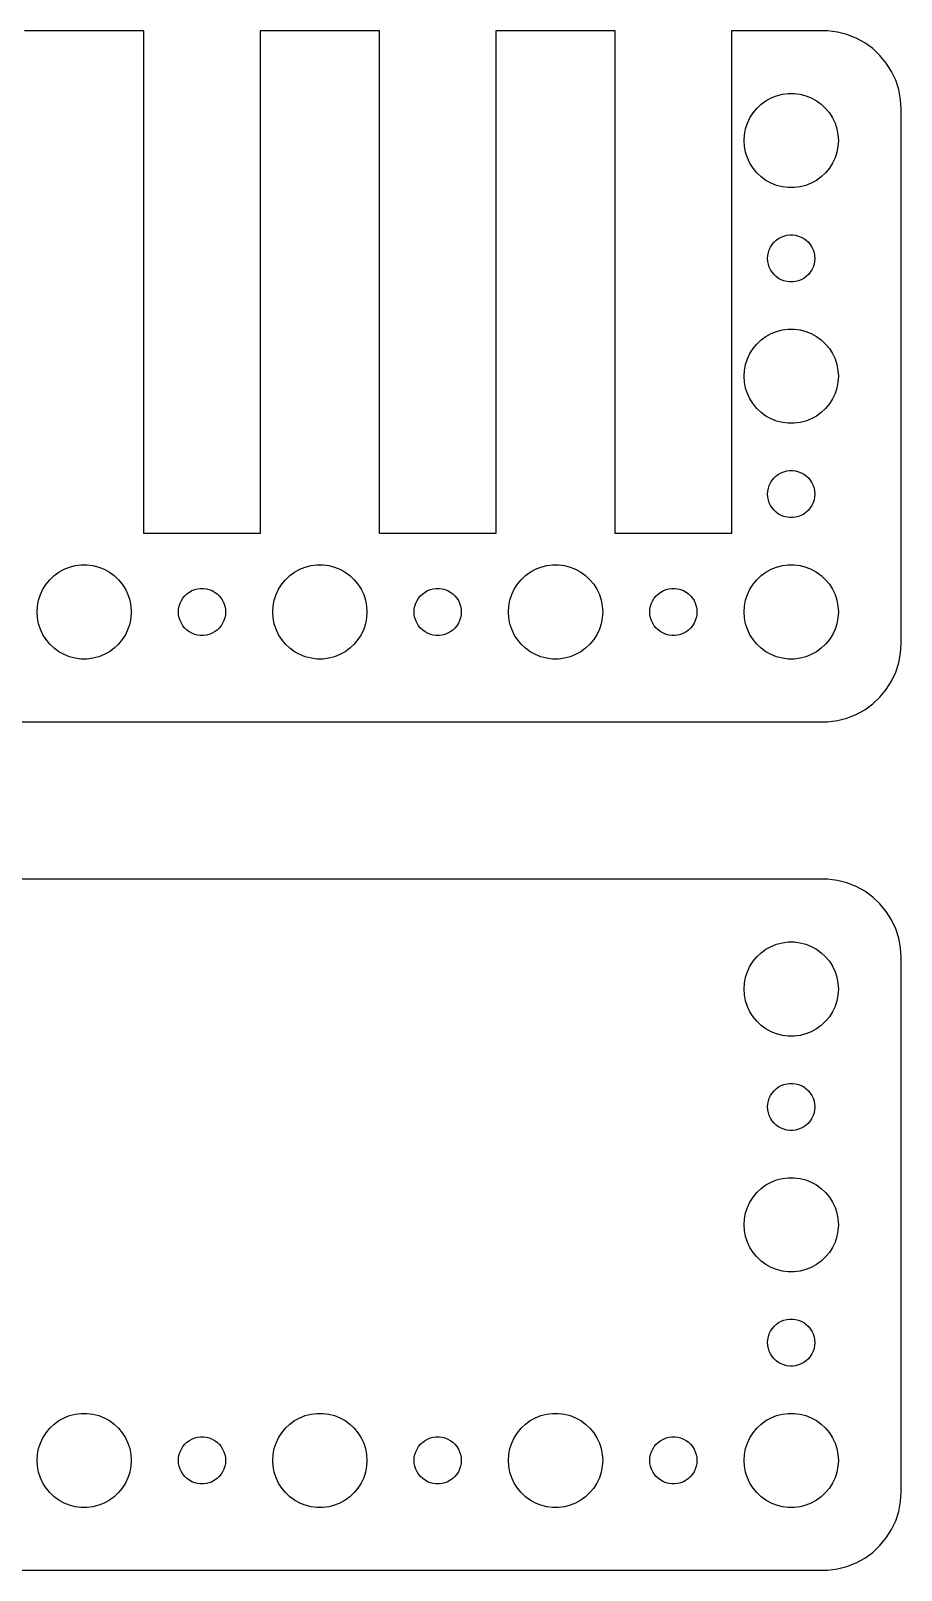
# Model space of a CAD drawing. Header units: metres. Extents: x -52 to 52, y 32 to 130.
# Drawn here: x -3.4 to 52, y 32 to 130 of the extents above; entities that cross this region are included whole.
import ezdxf

# ---------------------------------------------------------------- set-up
doc = ezdxf.new("R2010")
doc.units = ezdxf.units.M

msp = doc.modelspace()

# ---------------------------------------------------------------- linework, layer by layer
for p, q in [((3.79382, 129.99), (-3.79382, 129.99)), ((3.79382, 98), (3.79382, 129.99)), ((18.7938, 129.99), (11.2062, 129.99)), ((11.2062, 129.99), (11.2062, 98)), ((18.7938, 98), (18.7938, 129.99)), ((33.7938, 129.99), (26.2062, 129.99)), ((26.2062, 129.99), (26.2062, 98)), ((33.7938, 98), (33.7938, 129.99)), ((47.3139, 129.99), (41.2062, 129.99)), ((41.2062, 129.99), (41.2062, 98)), ((47.9369, 129.911), (47.3139, 129.99)), ((48.5451, 129.755), (47.9369, 129.911)), ((49.1289, 129.524), (48.5451, 129.755)), ((49.6791, 129.222), (49.1289, 129.524)), ((50.1871, 128.853), (49.6791, 129.222)), ((50.6448, 128.423), (50.1871, 128.853)), ((51.0451, 127.939), (50.6448, 128.423)), ((51.3815, 127.409), (51.0451, 127.939)), ((51.6489, 126.841), (51.3815, 127.409)), ((51.8429, 126.243), (51.6489, 126.841)), ((43.0877, 125.312), (43.3925, 125.533)), ((43.3925, 125.533), (43.7227, 125.714)), ((43.7227, 125.714), (44.0729, 125.853)), ((44.0729, 125.853), (44.4379, 125.947)), ((44.4379, 125.947), (44.8116, 125.994)), ((44.8116, 125.994), (45.1884, 125.994)), ((45.1884, 125.994), (45.5621, 125.947)), ((45.5621, 125.947), (45.927, 125.853)), ((45.927, 125.853), (46.2773, 125.714)), ((46.2773, 125.714), (46.6075, 125.533)), ((46.6075, 125.533), (46.9123, 125.312)), ((51.9606, 125.627), (51.8429, 126.243)), ((52, 125), (51.9606, 125.627)), ((42.2107, 124.104), (42.3711, 124.445)), ((42.3711, 124.445), (42.5729, 124.763)), ((42.5729, 124.763), (42.8131, 125.054)), ((42.8131, 125.054), (43.0877, 125.312)), ((46.9123, 125.312), (47.1869, 125.054)), ((47.1869, 125.054), (47.427, 124.763)), ((47.427, 124.763), (47.6289, 124.445)), ((47.6289, 124.445), (47.7893, 124.104)), ((52, 91), (52, 125)), ((42.0237, 123.376), (42.0942, 123.746)), ((42.0942, 123.746), (42.2107, 124.104)), ((47.7893, 124.104), (47.9057, 123.746)), ((47.9057, 123.746), (47.9763, 123.376)), ((42, 123), (42.0237, 123.376)), ((42.0237, 122.624), (42, 123)), ((42.0942, 122.254), (42.0237, 122.624)), ((47.9763, 122.624), (47.9057, 122.254)), ((47.9763, 123.376), (48, 123)), ((48, 123), (47.9763, 122.624)), ((42.2107, 121.896), (42.0942, 122.254)), ((42.3711, 121.555), (42.2107, 121.896)), ((42.5729, 121.237), (42.3711, 121.555)), ((47.6289, 121.555), (47.427, 121.237)), ((47.7893, 121.896), (47.6289, 121.555)), ((47.9057, 122.254), (47.7893, 121.896)), ((42.8131, 120.946), (42.5729, 121.237)), ((43.0877, 120.688), (42.8131, 120.946)), ((43.3925, 120.467), (43.0877, 120.688)), ((46.9123, 120.688), (46.6075, 120.467)), ((47.1869, 120.946), (46.9123, 120.688)), ((47.427, 121.237), (47.1869, 120.946)), ((43.7227, 120.286), (43.3925, 120.467)), ((44.0729, 120.147), (43.7227, 120.286)), ((44.4379, 120.053), (44.0729, 120.147)), ((44.8116, 120.006), (44.4379, 120.053)), ((45.1884, 120.006), (44.8116, 120.006)), ((45.5621, 120.053), (45.1884, 120.006)), ((45.927, 120.147), (45.5621, 120.053)), ((46.2773, 120.286), (45.927, 120.147)), ((46.6075, 120.467), (46.2773, 120.286)), ((43.9065, 116.527), (44.0439, 116.656)), ((44.0439, 116.656), (44.1963, 116.766)), ((44.1963, 116.766), (44.3613, 116.857)), ((44.3613, 116.857), (44.5365, 116.927)), ((44.5365, 116.927), (44.7189, 116.973)), ((44.7189, 116.973), (44.9058, 116.997)), ((44.9058, 116.997), (45.0942, 116.997)), ((45.0942, 116.997), (45.2811, 116.973)), ((45.2811, 116.973), (45.4635, 116.927)), ((45.4635, 116.927), (45.6387, 116.857)), ((45.6387, 116.857), (45.8037, 116.766)), ((45.8037, 116.766), (45.9561, 116.656)), ((45.9561, 116.656), (46.0934, 116.527)), ((43.5, 115.5), (43.5118, 115.688)), ((43.5118, 115.688), (43.5471, 115.873)), ((43.5471, 115.873), (43.6053, 116.052)), ((43.6053, 116.052), (43.6855, 116.223)), ((43.6855, 116.223), (43.7865, 116.382)), ((43.7865, 116.382), (43.9065, 116.527)), ((46.0934, 116.527), (46.2135, 116.382)), ((46.2135, 116.382), (46.3145, 116.223)), ((46.3145, 116.223), (46.3947, 116.052)), ((46.3947, 116.052), (46.4529, 115.873)), ((46.4529, 115.873), (46.4882, 115.688)), ((46.4882, 115.688), (46.5, 115.5)), ((43.5118, 115.312), (43.5, 115.5)), ((43.5471, 115.127), (43.5118, 115.312)), ((43.6053, 114.948), (43.5471, 115.127)), ((43.6855, 114.777), (43.6053, 114.948)), ((43.7865, 114.618), (43.6855, 114.777)), ((46.3145, 114.777), (46.2135, 114.618)), ((46.3947, 114.948), (46.3145, 114.777)), ((46.4529, 115.127), (46.3947, 114.948)), ((46.4882, 115.312), (46.4529, 115.127)), ((46.5, 115.5), (46.4882, 115.312)), ((43.9065, 114.473), (43.7865, 114.618)), ((44.0439, 114.344), (43.9065, 114.473)), ((44.1963, 114.234), (44.0439, 114.344)), ((44.3613, 114.143), (44.1963, 114.234)), ((44.5365, 114.073), (44.3613, 114.143)), ((44.7189, 114.027), (44.5365, 114.073)), ((44.9058, 114.003), (44.7189, 114.027)), ((45.0942, 114.003), (44.9058, 114.003)), ((45.2811, 114.027), (45.0942, 114.003)), ((45.4635, 114.073), (45.2811, 114.027)), ((45.6387, 114.143), (45.4635, 114.073)), ((45.8037, 114.234), (45.6387, 114.143)), ((45.9561, 114.344), (45.8037, 114.234)), ((46.0934, 114.473), (45.9561, 114.344)), ((46.2135, 114.618), (46.0934, 114.473)), ((43.7227, 110.714), (44.0729, 110.853)), ((44.0729, 110.853), (44.4379, 110.947)), ((44.4379, 110.947), (44.8116, 110.994)), ((44.8116, 110.994), (45.1884, 110.994)), ((45.1884, 110.994), (45.5621, 110.947)), ((45.5621, 110.947), (45.927, 110.853)), ((45.927, 110.853), (46.2773, 110.714)), ((42.3711, 109.445), (42.5729, 109.763)), ((42.5729, 109.763), (42.8131, 110.054)), ((42.8131, 110.054), (43.0877, 110.312)), ((43.0877, 110.312), (43.3925, 110.533)), ((43.3925, 110.533), (43.7227, 110.714)), ((46.2773, 110.714), (46.6075, 110.533)), ((46.6075, 110.533), (46.9123, 110.312)), ((46.9123, 110.312), (47.1869, 110.054)), ((47.1869, 110.054), (47.427, 109.763)), ((47.427, 109.763), (47.6289, 109.445)), ((42.0942, 108.746), (42.2107, 109.104)), ((42.2107, 109.104), (42.3711, 109.445)), ((47.6289, 109.445), (47.7893, 109.104)), ((47.7893, 109.104), (47.9057, 108.746)), ((42, 108), (42.0237, 108.376)), ((42.0237, 107.624), (42, 108)), ((42.0237, 108.376), (42.0942, 108.746)), ((47.9057, 108.746), (47.9763, 108.376)), ((47.9763, 108.376), (48, 108)), ((48, 108), (47.9763, 107.624)), ((42.0942, 107.254), (42.0237, 107.624)), ((42.2107, 106.896), (42.0942, 107.254)), ((42.3711, 106.555), (42.2107, 106.896)), ((47.7893, 106.896), (47.6289, 106.555)), ((47.9057, 107.254), (47.7893, 106.896)), ((47.9763, 107.624), (47.9057, 107.254)), ((42.5729, 106.237), (42.3711, 106.555)), ((42.8131, 105.946), (42.5729, 106.237)), ((43.0877, 105.688), (42.8131, 105.946)), ((47.1869, 105.946), (46.9123, 105.688)), ((47.427, 106.237), (47.1869, 105.946)), ((47.6289, 106.555), (47.427, 106.237)), ((43.3925, 105.467), (43.0877, 105.688)), ((43.7227, 105.286), (43.3925, 105.467)), ((44.0729, 105.147), (43.7227, 105.286)), ((44.4379, 105.053), (44.0729, 105.147)), ((44.8116, 105.006), (44.4379, 105.053)), ((45.1884, 105.006), (44.8116, 105.006)), ((45.5621, 105.053), (45.1884, 105.006)), ((45.927, 105.147), (45.5621, 105.053)), ((46.2773, 105.286), (45.927, 105.147)), ((46.6075, 105.467), (46.2773, 105.286)), ((46.9123, 105.688), (46.6075, 105.467)), ((44.3613, 101.857), (44.5365, 101.927)), ((44.5365, 101.927), (44.7189, 101.973)), ((44.7189, 101.973), (44.9058, 101.997)), ((44.9058, 101.997), (45.0942, 101.997)), ((45.0942, 101.997), (45.2811, 101.973)), ((45.2811, 101.973), (45.4635, 101.927)), ((45.4635, 101.927), (45.6387, 101.857)), ((43.5471, 100.873), (43.6053, 101.052)), ((43.6053, 101.052), (43.6855, 101.223)), ((43.6855, 101.223), (43.7865, 101.382)), ((43.7865, 101.382), (43.9065, 101.527)), ((43.9065, 101.527), (44.0439, 101.656)), ((44.0439, 101.656), (44.1963, 101.766)), ((44.1963, 101.766), (44.3613, 101.857)), ((45.6387, 101.857), (45.8037, 101.766)), ((45.8037, 101.766), (45.9561, 101.656)), ((45.9561, 101.656), (46.0934, 101.527)), ((46.0934, 101.527), (46.2135, 101.382)), ((46.2135, 101.382), (46.3145, 101.223)), ((46.3145, 101.223), (46.3947, 101.052)), ((46.3947, 101.052), (46.4529, 100.873)), ((43.5, 100.5), (43.5118, 100.688)), ((43.5118, 100.312), (43.5, 100.5)), ((43.5118, 100.688), (43.5471, 100.873)), ((43.5471, 100.127), (43.5118, 100.312)), ((43.6053, 99.9478), (43.5471, 100.127)), ((43.6855, 99.7774), (43.6053, 99.9478)), ((46.3947, 99.9478), (46.3145, 99.7774)), ((46.4529, 100.127), (46.3947, 99.9478)), ((46.4529, 100.873), (46.4882, 100.688)), ((46.4882, 100.312), (46.4529, 100.127)), ((46.4882, 100.688), (46.5, 100.5)), ((46.5, 100.5), (46.4882, 100.312)), ((43.7865, 99.6183), (43.6855, 99.7774)), ((43.9065, 99.4732), (43.7865, 99.6183)), ((44.0439, 99.3442), (43.9065, 99.4732)), ((44.1963, 99.2335), (44.0439, 99.3442)), ((44.3613, 99.1428), (44.1963, 99.2335)), ((44.5365, 99.0734), (44.3613, 99.1428)), ((44.7189, 99.0266), (44.5365, 99.0734)), ((44.9058, 99.003), (44.7189, 99.0266)), ((45.0942, 99.003), (44.9058, 99.003)), ((45.2811, 99.0266), (45.0942, 99.003)), ((45.4635, 99.0734), (45.2811, 99.0266)), ((45.6387, 99.1428), (45.4635, 99.0734)), ((45.8037, 99.2335), (45.6387, 99.1428)), ((45.9561, 99.3442), (45.8037, 99.2335)), ((46.0934, 99.4732), (45.9561, 99.3442)), ((46.2135, 99.6183), (46.0934, 99.4732)), ((46.3145, 99.7774), (46.2135, 99.6183)), ((11.2062, 98), (3.79382, 98)), ((26.2062, 98), (18.7938, 98)), ((41.2062, 98), (33.7938, 98)), ((-2.42705, 94.7634), (-2.1869, 95.0536)), ((-2.1869, 95.0536), (-1.91226, 95.3116)), ((-1.91226, 95.3116), (-1.60747, 95.533)), ((-1.60747, 95.533), (-1.27733, 95.7145)), ((-1.27733, 95.7145), (-0.92705, 95.8532)), ((-0.92705, 95.8532), (-0.56213, 95.9469)), ((-0.56213, 95.9469), (-0.18837, 95.9941)), ((-0.18837, 95.9941), (0.18837, 95.9941)), ((0.18837, 95.9941), (0.56213, 95.9469)), ((0.56213, 95.9469), (0.92705, 95.8532)), ((0.92705, 95.8532), (1.27733, 95.7145)), ((1.27733, 95.7145), (1.60747, 95.533)), ((1.60747, 95.533), (1.91226, 95.3116)), ((1.91226, 95.3116), (2.1869, 95.0536)), ((2.1869, 95.0536), (2.42705, 94.7634)), ((12.5729, 94.7634), (12.8131, 95.0536)), ((12.8131, 95.0536), (13.0877, 95.3116)), ((13.0877, 95.3116), (13.3925, 95.533)), ((13.3925, 95.533), (13.7227, 95.7145)), ((13.7227, 95.7145), (14.0729, 95.8532)), ((14.0729, 95.8532), (14.4379, 95.9469)), ((14.4379, 95.9469), (14.8116, 95.9941)), ((14.8116, 95.9941), (15.1884, 95.9941)), ((15.1884, 95.9941), (15.5621, 95.9469)), ((15.5621, 95.9469), (15.927, 95.8532)), ((15.927, 95.8532), (16.2773, 95.7145)), ((16.2773, 95.7145), (16.6075, 95.533)), ((16.6075, 95.533), (16.9123, 95.3116)), ((16.9123, 95.3116), (17.1869, 95.0536)), ((17.1869, 95.0536), (17.427, 94.7634)), ((27.5729, 94.7634), (27.8131, 95.0536)), ((27.8131, 95.0536), (28.0877, 95.3116)), ((28.0877, 95.3116), (28.3925, 95.533)), ((28.3925, 95.533), (28.7227, 95.7145)), ((28.7227, 95.7145), (29.0729, 95.8532)), ((29.0729, 95.8532), (29.4379, 95.9469)), ((29.4379, 95.9469), (29.8116, 95.9941)), ((29.8116, 95.9941), (30.1884, 95.9941)), ((30.1884, 95.9941), (30.5621, 95.9469)), ((30.5621, 95.9469), (30.927, 95.8532)), ((30.927, 95.8532), (31.2773, 95.7145)), ((31.2773, 95.7145), (31.6075, 95.533)), ((31.6075, 95.533), (31.9123, 95.3116)), ((31.9123, 95.3116), (32.1869, 95.0536)), ((32.1869, 95.0536), (32.427, 94.7634)), ((42.5729, 94.7634), (42.8131, 95.0536)), ((42.8131, 95.0536), (43.0877, 95.3116)), ((43.0877, 95.3116), (43.3925, 95.533)), ((43.3925, 95.533), (43.7227, 95.7145)), ((43.7227, 95.7145), (44.0729, 95.8532)), ((44.0729, 95.8532), (44.4379, 95.9469)), ((44.4379, 95.9469), (44.8116, 95.9941)), ((44.8116, 95.9941), (45.1884, 95.9941)), ((45.1884, 95.9941), (45.5621, 95.9469)), ((45.5621, 95.9469), (45.927, 95.8532)), ((45.927, 95.8532), (46.2773, 95.7145)), ((46.2773, 95.7145), (46.6075, 95.533)), ((46.6075, 95.533), (46.9123, 95.3116)), ((46.9123, 95.3116), (47.1869, 95.0536)), ((47.1869, 95.0536), (47.427, 94.7634)), ((-2.90575, 93.7461), (-2.78932, 94.1044)), ((-2.78932, 94.1044), (-2.62891, 94.4453)), ((-2.62891, 94.4453), (-2.42705, 94.7634)), ((2.42705, 94.7634), (2.62891, 94.4453)), ((2.62891, 94.4453), (2.78932, 94.1044)), ((2.78932, 94.1044), (2.90575, 93.7461)), ((6.40654, 94.0268), (6.54385, 94.1558)), ((6.54385, 94.1558), (6.69626, 94.2665)), ((6.69626, 94.2665), (6.86133, 94.3573)), ((6.86133, 94.3573), (7.03647, 94.4266)), ((7.03647, 94.4266), (7.21892, 94.4734)), ((7.21892, 94.4734), (7.40581, 94.4971)), ((7.40581, 94.4971), (7.59418, 94.4971)), ((7.59418, 94.4971), (7.78107, 94.4734)), ((7.78107, 94.4734), (7.96352, 94.4266)), ((7.96352, 94.4266), (8.13866, 94.3573)), ((8.13866, 94.3573), (8.30373, 94.2665)), ((8.30373, 94.2665), (8.45613, 94.1558)), ((8.45613, 94.1558), (8.59344, 94.0268)), ((12.0942, 93.7461), (12.2107, 94.1044)), ((12.2107, 94.1044), (12.3711, 94.4453)), ((12.3711, 94.4453), (12.5729, 94.7634)), ((17.427, 94.7634), (17.6289, 94.4453)), ((17.6289, 94.4453), (17.7893, 94.1044)), ((17.7893, 94.1044), (17.9057, 93.7461)), ((21.4065, 94.0268), (21.5439, 94.1558)), ((21.5439, 94.1558), (21.6963, 94.2665)), ((21.6963, 94.2665), (21.8613, 94.3573)), ((21.8613, 94.3573), (22.0365, 94.4266)), ((22.0365, 94.4266), (22.2189, 94.4734)), ((22.2189, 94.4734), (22.4058, 94.4971)), ((22.4058, 94.4971), (22.5942, 94.4971)), ((22.5942, 94.4971), (22.7811, 94.4734)), ((22.7811, 94.4734), (22.9635, 94.4266)), ((22.9635, 94.4266), (23.1387, 94.3573)), ((23.1387, 94.3573), (23.3037, 94.2665)), ((23.3037, 94.2665), (23.4561, 94.1558)), ((23.4561, 94.1558), (23.5934, 94.0268)), ((27.0942, 93.7461), (27.2107, 94.1044)), ((27.2107, 94.1044), (27.3711, 94.4453)), ((27.3711, 94.4453), (27.5729, 94.7634)), ((32.427, 94.7634), (32.6289, 94.4453)), ((32.6289, 94.4453), (32.7893, 94.1044)), ((32.7893, 94.1044), (32.9057, 93.7461)), ((36.4065, 94.0268), (36.5439, 94.1558)), ((36.5439, 94.1558), (36.6963, 94.2665)), ((36.6963, 94.2665), (36.8613, 94.3573)), ((36.8613, 94.3573), (37.0365, 94.4266)), ((37.0365, 94.4266), (37.2189, 94.4734)), ((37.2189, 94.4734), (37.4058, 94.4971)), ((37.4058, 94.4971), (37.5942, 94.4971)), ((37.5942, 94.4971), (37.7811, 94.4734)), ((37.7811, 94.4734), (37.9635, 94.4266)), ((37.9635, 94.4266), (38.1387, 94.3573)), ((38.1387, 94.3573), (38.3037, 94.2665)), ((38.3037, 94.2665), (38.4561, 94.1558)), ((38.4561, 94.1558), (38.5934, 94.0268)), ((42.0942, 93.7461), (42.2107, 94.1044)), ((42.2107, 94.1044), (42.3711, 94.4453)), ((42.3711, 94.4453), (42.5729, 94.7634)), ((47.427, 94.7634), (47.6289, 94.4453)), ((47.6289, 94.4453), (47.7893, 94.1044)), ((47.7893, 94.1044), (47.9057, 93.7461)), ((-3, 93), (-2.97633, 93.376)), ((-2.97633, 93.376), (-2.90575, 93.7461)), ((2.90575, 93.7461), (2.97633, 93.376)), ((2.97633, 93.376), (3, 93)), ((6, 93), (6.01183, 93.188)), ((6.01183, 93.188), (6.04712, 93.373)), ((6.04712, 93.373), (6.10533, 93.5522)), ((6.10533, 93.5522), (6.18553, 93.7226)), ((6.18553, 93.7226), (6.28647, 93.8817)), ((6.28647, 93.8817), (6.40654, 94.0268)), ((8.59344, 94.0268), (8.71352, 93.8817)), ((8.71352, 93.8817), (8.81445, 93.7226)), ((8.81445, 93.7226), (8.89465, 93.5522)), ((8.89465, 93.5522), (8.95287, 93.373)), ((8.95287, 93.373), (8.98816, 93.188)), ((8.98816, 93.188), (9, 93)), ((12, 93), (12.0237, 93.376)), ((12.0237, 93.376), (12.0942, 93.7461)), ((17.9057, 93.7461), (17.9763, 93.376)), ((17.9763, 93.376), (18, 93)), ((21, 93), (21.0118, 93.188)), ((21.0118, 93.188), (21.0471, 93.373)), ((21.0471, 93.373), (21.1053, 93.5522)), ((21.1053, 93.5522), (21.1855, 93.7226)), ((21.1855, 93.7226), (21.2865, 93.8817)), ((21.2865, 93.8817), (21.4065, 94.0268)), ((23.5934, 94.0268), (23.7135, 93.8817)), ((23.7135, 93.8817), (23.8145, 93.7226)), ((23.8145, 93.7226), (23.8947, 93.5522)), ((23.8947, 93.5522), (23.9529, 93.373)), ((23.9529, 93.373), (23.9882, 93.188)), ((23.9882, 93.188), (24, 93)), ((27, 93), (27.0237, 93.376)), ((27.0237, 93.376), (27.0942, 93.7461)), ((32.9057, 93.7461), (32.9763, 93.376)), ((32.9763, 93.376), (33, 93)), ((36, 93), (36.0118, 93.188)), ((36.0118, 93.188), (36.0471, 93.373)), ((36.0471, 93.373), (36.1053, 93.5522)), ((36.1053, 93.5522), (36.1855, 93.7226)), ((36.1855, 93.7226), (36.2865, 93.8817)), ((36.2865, 93.8817), (36.4065, 94.0268)), ((38.5934, 94.0268), (38.7135, 93.8817)), ((38.7135, 93.8817), (38.8145, 93.7226)), ((38.8145, 93.7226), (38.8947, 93.5522)), ((38.8947, 93.5522), (38.9529, 93.373)), ((38.9529, 93.373), (38.9882, 93.188)), ((38.9882, 93.188), (39, 93)), ((42, 93), (42.0237, 93.376)), ((42.0237, 93.376), (42.0942, 93.7461)), ((47.9057, 93.7461), (47.9763, 93.376)), ((47.9763, 93.376), (48, 93)), ((-2.97633, 92.624), (-3, 93)), ((-2.90575, 92.2539), (-2.97633, 92.624)), ((-2.78932, 91.8956), (-2.90575, 92.2539)), ((2.90575, 92.2539), (2.78932, 91.8956)), ((2.97633, 92.624), (2.90575, 92.2539)), ((3, 93), (2.97633, 92.624)), ((6.01183, 92.812), (6, 93)), ((6.04712, 92.627), (6.01183, 92.812)), ((6.10533, 92.4478), (6.04712, 92.627)), ((6.18553, 92.2774), (6.10533, 92.4478)), ((6.28647, 92.1183), (6.18553, 92.2774)), ((6.40654, 91.9732), (6.28647, 92.1183)), ((8.71352, 92.1183), (8.59344, 91.9732)), ((8.81445, 92.2774), (8.71352, 92.1183)), ((8.89465, 92.4478), (8.81445, 92.2774)), ((8.95287, 92.627), (8.89465, 92.4478)), ((8.98816, 92.812), (8.95287, 92.627)), ((9, 93), (8.98816, 92.812)), ((12.0237, 92.624), (12, 93)), ((12.0942, 92.2539), (12.0237, 92.624)), ((12.2107, 91.8956), (12.0942, 92.2539)), ((17.9057, 92.2539), (17.7893, 91.8956)), ((17.9763, 92.624), (17.9057, 92.2539)), ((18, 93), (17.9763, 92.624)), ((21.0118, 92.812), (21, 93)), ((21.0471, 92.627), (21.0118, 92.812)), ((21.1053, 92.4478), (21.0471, 92.627)), ((21.1855, 92.2774), (21.1053, 92.4478)), ((21.2865, 92.1183), (21.1855, 92.2774)), ((21.4065, 91.9732), (21.2865, 92.1183)), ((23.7135, 92.1183), (23.5934, 91.9732)), ((23.8145, 92.2774), (23.7135, 92.1183)), ((23.8947, 92.4478), (23.8145, 92.2774)), ((23.9529, 92.627), (23.8947, 92.4478)), ((23.9882, 92.812), (23.9529, 92.627)), ((24, 93), (23.9882, 92.812)), ((27.0237, 92.624), (27, 93)), ((27.0942, 92.2539), (27.0237, 92.624)), ((27.2107, 91.8956), (27.0942, 92.2539)), ((32.9057, 92.2539), (32.7893, 91.8956)), ((32.9763, 92.624), (32.9057, 92.2539)), ((33, 93), (32.9763, 92.624)), ((36.0118, 92.812), (36, 93)), ((36.0471, 92.627), (36.0118, 92.812)), ((36.1053, 92.4478), (36.0471, 92.627)), ((36.1855, 92.2774), (36.1053, 92.4478)), ((36.2865, 92.1183), (36.1855, 92.2774)), ((36.4065, 91.9732), (36.2865, 92.1183)), ((38.7135, 92.1183), (38.5934, 91.9732)), ((38.8145, 92.2774), (38.7135, 92.1183)), ((38.8947, 92.4478), (38.8145, 92.2774)), ((38.9529, 92.627), (38.8947, 92.4478)), ((38.9882, 92.812), (38.9529, 92.627)), ((39, 93), (38.9882, 92.812)), ((42.0237, 92.624), (42, 93)), ((42.0942, 92.2539), (42.0237, 92.624)), ((42.2107, 91.8956), (42.0942, 92.2539)), ((47.9057, 92.2539), (47.7893, 91.8956)), ((47.9763, 92.624), (47.9057, 92.2539)), ((48, 93), (47.9763, 92.624)), ((-2.62891, 91.5547), (-2.78932, 91.8956)), ((-2.42705, 91.2366), (-2.62891, 91.5547)), ((-2.1869, 90.9464), (-2.42705, 91.2366)), ((2.42705, 91.2366), (2.1869, 90.9464)), ((2.62891, 91.5547), (2.42705, 91.2366)), ((2.78932, 91.8956), (2.62891, 91.5547)), ((6.54385, 91.8442), (6.40654, 91.9732)), ((6.69626, 91.7335), (6.54385, 91.8442)), ((6.86133, 91.6428), (6.69626, 91.7335)), ((7.03647, 91.5734), (6.86133, 91.6428)), ((7.21892, 91.5266), (7.03647, 91.5734)), ((7.40581, 91.503), (7.21892, 91.5266)), ((7.59418, 91.503), (7.40581, 91.503)), ((7.78107, 91.5266), (7.59418, 91.503)), ((7.96352, 91.5734), (7.78107, 91.5266)), ((8.13866, 91.6428), (7.96352, 91.5734)), ((8.30373, 91.7335), (8.13866, 91.6428)), ((8.45613, 91.8442), (8.30373, 91.7335)), ((8.59344, 91.9732), (8.45613, 91.8442)), ((12.3711, 91.5547), (12.2107, 91.8956)), ((12.5729, 91.2366), (12.3711, 91.5547)), ((12.8131, 90.9464), (12.5729, 91.2366)), ((17.427, 91.2366), (17.1869, 90.9464)), ((17.6289, 91.5547), (17.427, 91.2366)), ((17.7893, 91.8956), (17.6289, 91.5547)), ((21.5439, 91.8442), (21.4065, 91.9732)), ((21.6963, 91.7335), (21.5439, 91.8442)), ((21.8613, 91.6428), (21.6963, 91.7335)), ((22.0365, 91.5734), (21.8613, 91.6428)), ((22.2189, 91.5266), (22.0365, 91.5734)), ((22.4058, 91.503), (22.2189, 91.5266)), ((22.5942, 91.503), (22.4058, 91.503)), ((22.7811, 91.5266), (22.5942, 91.503)), ((22.9635, 91.5734), (22.7811, 91.5266)), ((23.1387, 91.6428), (22.9635, 91.5734)), ((23.3037, 91.7335), (23.1387, 91.6428)), ((23.4561, 91.8442), (23.3037, 91.7335)), ((23.5934, 91.9732), (23.4561, 91.8442)), ((27.3711, 91.5547), (27.2107, 91.8956)), ((27.5729, 91.2366), (27.3711, 91.5547)), ((27.8131, 90.9464), (27.5729, 91.2366)), ((32.427, 91.2366), (32.1869, 90.9464)), ((32.6289, 91.5547), (32.427, 91.2366)), ((32.7893, 91.8956), (32.6289, 91.5547)), ((36.5439, 91.8442), (36.4065, 91.9732)), ((36.6963, 91.7335), (36.5439, 91.8442)), ((36.8613, 91.6428), (36.6963, 91.7335)), ((37.0365, 91.5734), (36.8613, 91.6428)), ((37.2189, 91.5266), (37.0365, 91.5734)), ((37.4058, 91.503), (37.2189, 91.5266)), ((37.5942, 91.503), (37.4058, 91.503)), ((37.7811, 91.5266), (37.5942, 91.503)), ((37.9635, 91.5734), (37.7811, 91.5266)), ((38.1387, 91.6428), (37.9635, 91.5734)), ((38.3037, 91.7335), (38.1387, 91.6428)), ((38.4561, 91.8442), (38.3037, 91.7335)), ((38.5934, 91.9732), (38.4561, 91.8442)), ((42.3711, 91.5547), (42.2107, 91.8956)), ((42.5729, 91.2366), (42.3711, 91.5547)), ((42.8131, 90.9464), (42.5729, 91.2366)), ((47.427, 91.2366), (47.1869, 90.9464)), ((47.6289, 91.5547), (47.427, 91.2366)), ((47.7893, 91.8956), (47.6289, 91.5547)), ((-1.91226, 90.6885), (-2.1869, 90.9464)), ((-1.60747, 90.467), (-1.91226, 90.6885)), ((-1.27733, 90.2855), (-1.60747, 90.467)), ((-0.92705, 90.1468), (-1.27733, 90.2855)), ((-0.56213, 90.0531), (-0.92705, 90.1468)), ((0.92705, 90.1468), (0.56213, 90.0531)), ((1.27733, 90.2855), (0.92705, 90.1468)), ((1.60747, 90.467), (1.27733, 90.2855)), ((1.91226, 90.6885), (1.60747, 90.467)), ((2.1869, 90.9464), (1.91226, 90.6885)), ((13.0877, 90.6885), (12.8131, 90.9464)), ((13.3925, 90.467), (13.0877, 90.6885)), ((13.7227, 90.2855), (13.3925, 90.467)), ((14.0729, 90.1468), (13.7227, 90.2855)), ((14.4379, 90.0531), (14.0729, 90.1468)), ((15.927, 90.1468), (15.5621, 90.0531)), ((16.2773, 90.2855), (15.927, 90.1468)), ((16.6075, 90.467), (16.2773, 90.2855)), ((16.9123, 90.6885), (16.6075, 90.467)), ((17.1869, 90.9464), (16.9123, 90.6885)), ((28.0877, 90.6885), (27.8131, 90.9464)), ((28.3925, 90.467), (28.0877, 90.6885)), ((28.7227, 90.2855), (28.3925, 90.467)), ((29.0729, 90.1468), (28.7227, 90.2855)), ((29.4379, 90.0531), (29.0729, 90.1468)), ((30.927, 90.1468), (30.5621, 90.0531)), ((31.2773, 90.2855), (30.927, 90.1468)), ((31.6075, 90.467), (31.2773, 90.2855)), ((31.9123, 90.6885), (31.6075, 90.467)), ((32.1869, 90.9464), (31.9123, 90.6885)), ((43.0877, 90.6885), (42.8131, 90.9464)), ((43.3925, 90.467), (43.0877, 90.6885)), ((43.7227, 90.2855), (43.3925, 90.467)), ((44.0729, 90.1468), (43.7227, 90.2855)), ((44.4379, 90.0531), (44.0729, 90.1468)), ((45.927, 90.1468), (45.5621, 90.0531)), ((46.2773, 90.2855), (45.927, 90.1468)), ((46.6075, 90.467), (46.2773, 90.2855)), ((46.9123, 90.6885), (46.6075, 90.467)), ((47.1869, 90.9464), (46.9123, 90.6885)), ((51.8429, 89.7566), (51.9606, 90.3733)), ((51.9606, 90.3733), (52, 91)), ((-0.18837, 90.0059), (-0.56213, 90.0531)), ((0.18837, 90.0059), (-0.18837, 90.0059)), ((0.56213, 90.0531), (0.18837, 90.0059)), ((14.8116, 90.0059), (14.4379, 90.0531)), ((15.1884, 90.0059), (14.8116, 90.0059)), ((15.5621, 90.0531), (15.1884, 90.0059)), ((29.8116, 90.0059), (29.4379, 90.0531)), ((30.1884, 90.0059), (29.8116, 90.0059)), ((30.5621, 90.0531), (30.1884, 90.0059)), ((44.8116, 90.0059), (44.4379, 90.0531)), ((45.1884, 90.0059), (44.8116, 90.0059)), ((45.5621, 90.0531), (45.1884, 90.0059)), ((51.6489, 89.1594), (51.8429, 89.7566)), ((51.0451, 88.0611), (51.3815, 88.5912)), ((51.3815, 88.5912), (51.6489, 89.1594)), ((50.1871, 87.1474), (50.6448, 87.5773)), ((50.6448, 87.5773), (51.0451, 88.0611)), ((47.9369, 86.0886), (48.5451, 86.2447)), ((48.5451, 86.2447), (49.1289, 86.4759)), ((49.1289, 86.4759), (49.6791, 86.7784)), ((49.6791, 86.7784), (50.1871, 87.1474)), ((-47.3139, 86.0099), (47.3139, 86.0099)), ((47.3139, 86.0099), (47.9369, 86.0886)), ((47.3139, 75.9901), (-47.3139, 75.9901)), ((47.9369, 75.9114), (47.3139, 75.9901)), ((48.5451, 75.7553), (47.9369, 75.9114)), ((49.1289, 75.5241), (48.5451, 75.7553)), ((49.6791, 75.2216), (49.1289, 75.5241)), ((50.1871, 74.8526), (49.6791, 75.2216)), ((50.6448, 74.4227), (50.1871, 74.8526)), ((51.0451, 73.9389), (50.6448, 74.4227)), ((51.3815, 73.4088), (51.0451, 73.9389)), ((51.6489, 72.8406), (51.3815, 73.4088)), ((51.8429, 72.2434), (51.6489, 72.8406)), ((43.0877, 71.3115), (43.3925, 71.533)), ((43.3925, 71.533), (43.7227, 71.7145)), ((43.7227, 71.7145), (44.0729, 71.8532)), ((44.0729, 71.8532), (44.4379, 71.9469)), ((44.4379, 71.9469), (44.8116, 71.9941)), ((44.8116, 71.9941), (45.1884, 71.9941)), ((45.1884, 71.9941), (45.5621, 71.9469)), ((45.5621, 71.9469), (45.927, 71.8532)), ((45.927, 71.8532), (46.2773, 71.7145)), ((46.2773, 71.7145), (46.6075, 71.533)), ((46.6075, 71.533), (46.9123, 71.3115)), ((51.9606, 71.6267), (51.8429, 72.2434)), ((52, 71), (51.9606, 71.6267)), ((42.3711, 70.4453), (42.5729, 70.7634)), ((42.5729, 70.7634), (42.8131, 71.0536)), ((42.8131, 71.0536), (43.0877, 71.3115)), ((46.9123, 71.3115), (47.1869, 71.0536)), ((47.1869, 71.0536), (47.427, 70.7634)), ((47.427, 70.7634), (47.6289, 70.4453)), ((52, 37), (52, 71)), ((42.0237, 69.376), (42.0942, 69.7461)), ((42.0942, 69.7461), (42.2107, 70.1044)), ((42.2107, 70.1044), (42.3711, 70.4453)), ((47.6289, 70.4453), (47.7893, 70.1044)), ((47.7893, 70.1044), (47.9057, 69.7461)), ((47.9057, 69.7461), (47.9763, 69.376)), ((42, 69), (42.0237, 69.376)), ((42.0237, 68.624), (42, 69)), ((42.0942, 68.2539), (42.0237, 68.624)), ((47.9763, 68.624), (47.9057, 68.2539)), ((47.9763, 69.376), (48, 69)), ((48, 69), (47.9763, 68.624)), ((42.2107, 67.8956), (42.0942, 68.2539)), ((42.3711, 67.5547), (42.2107, 67.8956)), ((47.7893, 67.8956), (47.6289, 67.5547)), ((47.9057, 68.2539), (47.7893, 67.8956)), ((42.5729, 67.2366), (42.3711, 67.5547)), ((42.8131, 66.9464), (42.5729, 67.2366)), ((43.0877, 66.6884), (42.8131, 66.9464)), ((43.3925, 66.467), (43.0877, 66.6884)), ((46.9123, 66.6884), (46.6075, 66.467)), ((47.1869, 66.9464), (46.9123, 66.6884)), ((47.427, 67.2366), (47.1869, 66.9464)), ((47.6289, 67.5547), (47.427, 67.2366)), ((43.7227, 66.2855), (43.3925, 66.467)), ((44.0729, 66.1468), (43.7227, 66.2855)), ((44.4379, 66.0531), (44.0729, 66.1468)), ((44.8116, 66.0059), (44.4379, 66.0531)), ((45.1884, 66.0059), (44.8116, 66.0059)), ((45.5621, 66.0531), (45.1884, 66.0059)), ((45.927, 66.1468), (45.5621, 66.0531)), ((46.2773, 66.2855), (45.927, 66.1468)), ((46.6075, 66.467), (46.2773, 66.2855)), ((44.0439, 62.6558), (44.1963, 62.7665)), ((44.1963, 62.7665), (44.3613, 62.8572)), ((44.3613, 62.8572), (44.5365, 62.9266)), ((44.5365, 62.9266), (44.7189, 62.9734)), ((44.7189, 62.9734), (44.9058, 62.997)), ((44.9058, 62.997), (45.0942, 62.997)), ((45.0942, 62.997), (45.2811, 62.9734)), ((45.2811, 62.9734), (45.4635, 62.9266)), ((45.4635, 62.9266), (45.6387, 62.8572)), ((45.6387, 62.8572), (45.8037, 62.7665)), ((45.8037, 62.7665), (45.9561, 62.6558)), ((43.5118, 61.688), (43.5471, 61.873)), ((43.5471, 61.873), (43.6053, 62.0522)), ((43.6053, 62.0522), (43.6855, 62.2226)), ((43.6855, 62.2226), (43.7865, 62.3817)), ((43.7865, 62.3817), (43.9065, 62.5268)), ((43.9065, 62.5268), (44.0439, 62.6558)), ((45.9561, 62.6558), (46.0934, 62.5268)), ((46.0934, 62.5268), (46.2135, 62.3817)), ((46.2135, 62.3817), (46.3145, 62.2226)), ((46.3145, 62.2226), (46.3947, 62.0522)), ((46.3947, 62.0522), (46.4529, 61.873)), ((46.4529, 61.873), (46.4882, 61.688)), ((43.5, 61.5), (43.5118, 61.688)), ((43.5118, 61.312), (43.5, 61.5)), ((43.5471, 61.127), (43.5118, 61.312)), ((43.6053, 60.9478), (43.5471, 61.127)), ((43.6855, 60.7774), (43.6053, 60.9478)), ((43.7865, 60.6183), (43.6855, 60.7774)), ((46.3145, 60.7774), (46.2135, 60.6183)), ((46.3947, 60.9478), (46.3145, 60.7774)), ((46.4529, 61.127), (46.3947, 60.9478)), ((46.4882, 61.312), (46.4529, 61.127)), ((46.4882, 61.688), (46.5, 61.5)), ((46.5, 61.5), (46.4882, 61.312)), ((43.9065, 60.4732), (43.7865, 60.6183)), ((44.0439, 60.3442), (43.9065, 60.4732)), ((44.1963, 60.2335), (44.0439, 60.3442)), ((44.3613, 60.1427), (44.1963, 60.2335)), ((44.5365, 60.0734), (44.3613, 60.1427)), ((44.7189, 60.0266), (44.5365, 60.0734)), ((44.9058, 60.0029), (44.7189, 60.0266)), ((45.0942, 60.0029), (44.9058, 60.0029)), ((45.2811, 60.0266), (45.0942, 60.0029)), ((45.4635, 60.0734), (45.2811, 60.0266)), ((45.6387, 60.1427), (45.4635, 60.0734)), ((45.8037, 60.2335), (45.6387, 60.1427)), ((45.9561, 60.3442), (45.8037, 60.2335)), ((46.0934, 60.4732), (45.9561, 60.3442)), ((46.2135, 60.6183), (46.0934, 60.4732)), ((43.7227, 56.7145), (44.0729, 56.8532)), ((44.0729, 56.8532), (44.4379, 56.9469)), ((44.4379, 56.9469), (44.8116, 56.9941)), ((44.8116, 56.9941), (45.1884, 56.9941)), ((45.1884, 56.9941), (45.5621, 56.9469)), ((45.5621, 56.9469), (45.927, 56.8532)), ((45.927, 56.8532), (46.2773, 56.7145)), ((42.5729, 55.7634), (42.8131, 56.0536)), ((42.8131, 56.0536), (43.0877, 56.3115)), ((43.0877, 56.3115), (43.3925, 56.533)), ((43.3925, 56.533), (43.7227, 56.7145)), ((46.2773, 56.7145), (46.6075, 56.533)), ((46.6075, 56.533), (46.9123, 56.3115)), ((46.9123, 56.3115), (47.1869, 56.0536)), ((47.1869, 56.0536), (47.427, 55.7634)), ((42.0942, 54.7461), (42.2107, 55.1044)), ((42.2107, 55.1044), (42.3711, 55.4453)), ((42.3711, 55.4453), (42.5729, 55.7634)), ((47.427, 55.7634), (47.6289, 55.4453)), ((47.6289, 55.4453), (47.7893, 55.1044)), ((47.7893, 55.1044), (47.9057, 54.7461)), ((42, 54), (42.0237, 54.376)), ((42.0237, 53.624), (42, 54)), ((42.0237, 54.376), (42.0942, 54.7461)), ((47.9057, 54.7461), (47.9763, 54.376)), ((47.9763, 54.376), (48, 54)), ((48, 54), (47.9763, 53.624)), ((42.0942, 53.2539), (42.0237, 53.624)), ((42.2107, 52.8956), (42.0942, 53.2539)), ((47.9057, 53.2539), (47.7893, 52.8956)), ((47.9763, 53.624), (47.9057, 53.2539)), ((42.3711, 52.5547), (42.2107, 52.8956)), ((42.5729, 52.2366), (42.3711, 52.5547)), ((42.8131, 51.9464), (42.5729, 52.2366)), ((43.0877, 51.6885), (42.8131, 51.9464)), ((47.1869, 51.9464), (46.9123, 51.6885)), ((47.427, 52.2366), (47.1869, 51.9464)), ((47.6289, 52.5547), (47.427, 52.2366)), ((47.7893, 52.8956), (47.6289, 52.5547)), ((43.3925, 51.467), (43.0877, 51.6885)), ((43.7227, 51.2855), (43.3925, 51.467)), ((44.0729, 51.1468), (43.7227, 51.2855)), ((44.4379, 51.0531), (44.0729, 51.1468)), ((44.8116, 51.0059), (44.4379, 51.0531)), ((45.1884, 51.0059), (44.8116, 51.0059)), ((45.5621, 51.0531), (45.1884, 51.0059)), ((45.927, 51.1468), (45.5621, 51.0531)), ((46.2773, 51.2855), (45.927, 51.1468)), ((46.6075, 51.467), (46.2773, 51.2855)), ((46.9123, 51.6885), (46.6075, 51.467)), ((43.5471, 46.873), (43.6053, 47.0522)), ((43.6053, 47.0522), (43.6855, 47.2226)), ((43.6855, 47.2226), (43.7865, 47.3817)), ((43.7865, 47.3817), (43.9065, 47.5268)), ((43.9065, 47.5268), (44.0439, 47.6558)), ((44.0439, 47.6558), (44.1963, 47.7665)), ((44.1963, 47.7665), (44.3613, 47.8573)), ((44.3613, 47.8573), (44.5365, 47.9266)), ((44.5365, 47.9266), (44.7189, 47.9734)), ((44.7189, 47.9734), (44.9058, 47.9971)), ((44.9058, 47.9971), (45.0942, 47.9971)), ((45.0942, 47.9971), (45.2811, 47.9734)), ((45.2811, 47.9734), (45.4635, 47.9266)), ((45.4635, 47.9266), (45.6387, 47.8573)), ((45.6387, 47.8573), (45.8037, 47.7665)), ((45.8037, 47.7665), (45.9561, 47.6558)), ((45.9561, 47.6558), (46.0934, 47.5268)), ((46.0934, 47.5268), (46.2135, 47.3817)), ((46.2135, 47.3817), (46.3145, 47.2226)), ((46.3145, 47.2226), (46.3947, 47.0522)), ((46.3947, 47.0522), (46.4529, 46.873)), ((43.5, 46.5), (43.5118, 46.688)), ((43.5118, 46.312), (43.5, 46.5)), ((43.5118, 46.688), (43.5471, 46.873)), ((43.5471, 46.127), (43.5118, 46.312)), ((43.6053, 45.9478), (43.5471, 46.127)), ((46.4529, 46.127), (46.3947, 45.9478)), ((46.4529, 46.873), (46.4882, 46.688)), ((46.4882, 46.312), (46.4529, 46.127)), ((46.4882, 46.688), (46.5, 46.5)), ((46.5, 46.5), (46.4882, 46.312)), ((43.6855, 45.7774), (43.6053, 45.9478)), ((43.7865, 45.6183), (43.6855, 45.7774)), ((43.9065, 45.4732), (43.7865, 45.6183)), ((44.0439, 45.3442), (43.9065, 45.4732)), ((44.1963, 45.2335), (44.0439, 45.3442)), ((44.3613, 45.1428), (44.1963, 45.2335)), ((44.5365, 45.0734), (44.3613, 45.1428)), ((44.7189, 45.0266), (44.5365, 45.0734)), ((45.4635, 45.0734), (45.2811, 45.0266)), ((45.6387, 45.1428), (45.4635, 45.0734)), ((45.8037, 45.2335), (45.6387, 45.1428)), ((45.9561, 45.3442), (45.8037, 45.2335)), ((46.0934, 45.4732), (45.9561, 45.3442)), ((46.2135, 45.6183), (46.0934, 45.4732)), ((46.3145, 45.7774), (46.2135, 45.6183)), ((46.3947, 45.9478), (46.3145, 45.7774)), ((44.9058, 45.003), (44.7189, 45.0266)), ((45.0942, 45.003), (44.9058, 45.003)), ((45.2811, 45.0266), (45.0942, 45.003)), ((-2.1869, 41.0536), (-1.91226, 41.3116)), ((-1.91226, 41.3116), (-1.60747, 41.533)), ((-1.60747, 41.533), (-1.27733, 41.7145)), ((-1.27733, 41.7145), (-0.92705, 41.8532)), ((-0.92705, 41.8532), (-0.56213, 41.9469)), ((-0.56213, 41.9469), (-0.18837, 41.9941)), ((-0.18837, 41.9941), (0.18837, 41.9941)), ((0.18837, 41.9941), (0.56213, 41.9469)), ((0.56213, 41.9469), (0.92705, 41.8532)), ((0.92705, 41.8532), (1.27733, 41.7145)), ((1.27733, 41.7145), (1.60747, 41.533)), ((1.60747, 41.533), (1.91226, 41.3116)), ((1.91226, 41.3116), (2.1869, 41.0536)), ((12.8131, 41.0536), (13.0877, 41.3116)), ((13.0877, 41.3116), (13.3925, 41.533)), ((13.3925, 41.533), (13.7227, 41.7145)), ((13.7227, 41.7145), (14.0729, 41.8532)), ((14.0729, 41.8532), (14.4379, 41.9469)), ((14.4379, 41.9469), (14.8116, 41.9941)), ((14.8116, 41.9941), (15.1884, 41.9941)), ((15.1884, 41.9941), (15.5621, 41.9469)), ((15.5621, 41.9469), (15.927, 41.8532)), ((15.927, 41.8532), (16.2773, 41.7145)), ((16.2773, 41.7145), (16.6075, 41.533)), ((16.6075, 41.533), (16.9123, 41.3116)), ((16.9123, 41.3116), (17.1869, 41.0536)), ((27.8131, 41.0536), (28.0877, 41.3116)), ((28.0877, 41.3116), (28.3925, 41.533)), ((28.3925, 41.533), (28.7227, 41.7145)), ((28.7227, 41.7145), (29.0729, 41.8532)), ((29.0729, 41.8532), (29.4379, 41.9469)), ((29.4379, 41.9469), (29.8116, 41.9941)), ((29.8116, 41.9941), (30.1884, 41.9941)), ((30.1884, 41.9941), (30.5621, 41.9469)), ((30.5621, 41.9469), (30.927, 41.8532)), ((30.927, 41.8532), (31.2773, 41.7145)), ((31.2773, 41.7145), (31.6075, 41.533)), ((31.6075, 41.533), (31.9123, 41.3116)), ((31.9123, 41.3116), (32.1869, 41.0536)), ((42.8131, 41.0536), (43.0877, 41.3116)), ((43.0877, 41.3116), (43.3925, 41.533)), ((43.3925, 41.533), (43.7227, 41.7145)), ((43.7227, 41.7145), (44.0729, 41.8532)), ((44.0729, 41.8532), (44.4379, 41.9469)), ((44.4379, 41.9469), (44.8116, 41.9941)), ((44.8116, 41.9941), (45.1884, 41.9941)), ((45.1884, 41.9941), (45.5621, 41.9469)), ((45.5621, 41.9469), (45.927, 41.8532)), ((45.927, 41.8532), (46.2773, 41.7145)), ((46.2773, 41.7145), (46.6075, 41.533)), ((46.6075, 41.533), (46.9123, 41.3116)), ((46.9123, 41.3116), (47.1869, 41.0536)), ((-2.78932, 40.1044), (-2.62891, 40.4453)), ((-2.62891, 40.4453), (-2.42705, 40.7634)), ((-2.42705, 40.7634), (-2.1869, 41.0536)), ((2.1869, 41.0536), (2.42705, 40.7634)), ((2.42705, 40.7634), (2.62891, 40.4453)), ((2.62891, 40.4453), (2.78932, 40.1044)), ((6.54385, 40.1558), (6.69626, 40.2665)), ((6.69626, 40.2665), (6.86133, 40.3573)), ((6.86133, 40.3573), (7.03647, 40.4266)), ((7.03647, 40.4266), (7.21892, 40.4734)), ((7.21892, 40.4734), (7.40581, 40.4971)), ((7.40581, 40.4971), (7.59418, 40.4971)), ((7.59418, 40.4971), (7.78107, 40.4734)), ((7.78107, 40.4734), (7.96352, 40.4266)), ((7.96352, 40.4266), (8.13866, 40.3573)), ((8.13866, 40.3573), (8.30373, 40.2665)), ((8.30373, 40.2665), (8.45613, 40.1558)), ((12.2107, 40.1044), (12.3711, 40.4453)), ((12.3711, 40.4453), (12.5729, 40.7634)), ((12.5729, 40.7634), (12.8131, 41.0536)), ((17.1869, 41.0536), (17.427, 40.7634)), ((17.427, 40.7634), (17.6289, 40.4453)), ((17.6289, 40.4453), (17.7893, 40.1044)), ((21.5439, 40.1558), (21.6963, 40.2665)), ((21.6963, 40.2665), (21.8613, 40.3573)), ((21.8613, 40.3573), (22.0365, 40.4266)), ((22.0365, 40.4266), (22.2189, 40.4734)), ((22.2189, 40.4734), (22.4058, 40.4971)), ((22.4058, 40.4971), (22.5942, 40.4971)), ((22.5942, 40.4971), (22.7811, 40.4734)), ((22.7811, 40.4734), (22.9635, 40.4266)), ((22.9635, 40.4266), (23.1387, 40.3573)), ((23.1387, 40.3573), (23.3037, 40.2665)), ((23.3037, 40.2665), (23.4561, 40.1558)), ((27.2107, 40.1044), (27.3711, 40.4453)), ((27.3711, 40.4453), (27.5729, 40.7634)), ((27.5729, 40.7634), (27.8131, 41.0536)), ((32.1869, 41.0536), (32.427, 40.7634)), ((32.427, 40.7634), (32.6289, 40.4453)), ((32.6289, 40.4453), (32.7893, 40.1044)), ((36.5439, 40.1558), (36.6963, 40.2665)), ((36.6963, 40.2665), (36.8613, 40.3573)), ((36.8613, 40.3573), (37.0365, 40.4266)), ((37.0365, 40.4266), (37.2189, 40.4734)), ((37.2189, 40.4734), (37.4058, 40.4971)), ((37.4058, 40.4971), (37.5942, 40.4971)), ((37.5942, 40.4971), (37.7811, 40.4734)), ((37.7811, 40.4734), (37.9635, 40.4266)), ((37.9635, 40.4266), (38.1387, 40.3573)), ((38.1387, 40.3573), (38.3037, 40.2665)), ((38.3037, 40.2665), (38.4561, 40.1558)), ((42.2107, 40.1044), (42.3711, 40.4453)), ((42.3711, 40.4453), (42.5729, 40.7634)), ((42.5729, 40.7634), (42.8131, 41.0536)), ((47.1869, 41.0536), (47.427, 40.7634)), ((47.427, 40.7634), (47.6289, 40.4453)), ((47.6289, 40.4453), (47.7893, 40.1044)), ((-3, 39), (-2.97633, 39.376)), ((-2.97633, 39.376), (-2.90575, 39.7461)), ((-2.90575, 39.7461), (-2.78932, 40.1044)), ((2.78932, 40.1044), (2.90575, 39.7461)), ((2.90575, 39.7461), (2.97633, 39.376)), ((2.97633, 39.376), (3, 39)), ((6.01183, 39.188), (6.04712, 39.373)), ((6.04712, 39.373), (6.10533, 39.5522)), ((6.10533, 39.5522), (6.18553, 39.7226)), ((6.18553, 39.7226), (6.28647, 39.8817)), ((6.28647, 39.8817), (6.40654, 40.0268)), ((6.40654, 40.0268), (6.54385, 40.1558)), ((8.45613, 40.1558), (8.59344, 40.0268)), ((8.59344, 40.0268), (8.71352, 39.8817)), ((8.71352, 39.8817), (8.81445, 39.7226)), ((8.81445, 39.7226), (8.89465, 39.5522)), ((8.89465, 39.5522), (8.95287, 39.373)), ((8.95287, 39.373), (8.98816, 39.188)), ((12, 39), (12.0237, 39.376)), ((12.0237, 39.376), (12.0942, 39.7461)), ((12.0942, 39.7461), (12.2107, 40.1044)), ((17.7893, 40.1044), (17.9057, 39.7461)), ((17.9057, 39.7461), (17.9763, 39.376)), ((17.9763, 39.376), (18, 39)), ((21.0118, 39.188), (21.0471, 39.373)), ((21.0471, 39.373), (21.1053, 39.5522)), ((21.1053, 39.5522), (21.1855, 39.7226)), ((21.1855, 39.7226), (21.2865, 39.8817)), ((21.2865, 39.8817), (21.4065, 40.0268)), ((21.4065, 40.0268), (21.5439, 40.1558)), ((23.4561, 40.1558), (23.5934, 40.0268)), ((23.5934, 40.0268), (23.7135, 39.8817)), ((23.7135, 39.8817), (23.8145, 39.7226)), ((23.8145, 39.7226), (23.8947, 39.5522)), ((23.8947, 39.5522), (23.9529, 39.373)), ((23.9529, 39.373), (23.9882, 39.188)), ((27, 39), (27.0237, 39.376)), ((27.0237, 39.376), (27.0942, 39.7461)), ((27.0942, 39.7461), (27.2107, 40.1044)), ((32.7893, 40.1044), (32.9057, 39.7461)), ((32.9057, 39.7461), (32.9763, 39.376)), ((32.9763, 39.376), (33, 39)), ((36.0118, 39.188), (36.0471, 39.373)), ((36.0471, 39.373), (36.1053, 39.5522)), ((36.1053, 39.5522), (36.1855, 39.7226)), ((36.1855, 39.7226), (36.2865, 39.8817)), ((36.2865, 39.8817), (36.4065, 40.0268)), ((36.4065, 40.0268), (36.5439, 40.1558)), ((38.4561, 40.1558), (38.5934, 40.0268)), ((38.5934, 40.0268), (38.7135, 39.8817)), ((38.7135, 39.8817), (38.8145, 39.7226)), ((38.8145, 39.7226), (38.8947, 39.5522)), ((38.8947, 39.5522), (38.9529, 39.373)), ((38.9529, 39.373), (38.9882, 39.188)), ((42, 39), (42.0237, 39.376)), ((42.0237, 39.376), (42.0942, 39.7461)), ((42.0942, 39.7461), (42.2107, 40.1044)), ((47.7893, 40.1044), (47.9057, 39.7461)), ((47.9057, 39.7461), (47.9763, 39.376)), ((47.9763, 39.376), (48, 39)), ((-2.97633, 38.624), (-3, 39)), ((-2.90575, 38.2539), (-2.97633, 38.624)), ((-2.78932, 37.8956), (-2.90575, 38.2539)), ((2.90575, 38.2539), (2.78932, 37.8956)), ((2.97633, 38.624), (2.90575, 38.2539)), ((3, 39), (2.97633, 38.624)), ((6, 39), (6.01183, 39.188)), ((6.01183, 38.812), (6, 39)), ((6.04712, 38.627), (6.01183, 38.812)), ((6.10533, 38.4478), (6.04712, 38.627)), ((6.18553, 38.2774), (6.10533, 38.4478)), ((6.28647, 38.1183), (6.18553, 38.2774)), ((8.81445, 38.2774), (8.71352, 38.1183)), ((8.89465, 38.4478), (8.81445, 38.2774)), ((8.95287, 38.627), (8.89465, 38.4478)), ((8.98816, 38.812), (8.95287, 38.627)), ((8.98816, 39.188), (9, 39)), ((9, 39), (8.98816, 38.812)), ((12.0237, 38.624), (12, 39)), ((12.0942, 38.2539), (12.0237, 38.624)), ((12.2107, 37.8956), (12.0942, 38.2539)), ((17.9057, 38.2539), (17.7893, 37.8956)), ((17.9763, 38.624), (17.9057, 38.2539)), ((18, 39), (17.9763, 38.624)), ((21, 39), (21.0118, 39.188)), ((21.0118, 38.812), (21, 39)), ((21.0471, 38.627), (21.0118, 38.812)), ((21.1053, 38.4478), (21.0471, 38.627)), ((21.1855, 38.2774), (21.1053, 38.4478)), ((21.2865, 38.1183), (21.1855, 38.2774)), ((23.8145, 38.2774), (23.7135, 38.1183)), ((23.8947, 38.4478), (23.8145, 38.2774)), ((23.9529, 38.627), (23.8947, 38.4478)), ((23.9882, 38.812), (23.9529, 38.627)), ((23.9882, 39.188), (24, 39)), ((24, 39), (23.9882, 38.812)), ((27.0237, 38.624), (27, 39)), ((27.0942, 38.2539), (27.0237, 38.624)), ((27.2107, 37.8956), (27.0942, 38.2539)), ((32.9057, 38.2539), (32.7893, 37.8956)), ((32.9763, 38.624), (32.9057, 38.2539)), ((33, 39), (32.9763, 38.624)), ((36, 39), (36.0118, 39.188)), ((36.0118, 38.812), (36, 39)), ((36.0471, 38.627), (36.0118, 38.812)), ((36.1053, 38.4478), (36.0471, 38.627)), ((36.1855, 38.2774), (36.1053, 38.4478)), ((36.2865, 38.1183), (36.1855, 38.2774)), ((38.8145, 38.2774), (38.7135, 38.1183)), ((38.8947, 38.4478), (38.8145, 38.2774)), ((38.9529, 38.627), (38.8947, 38.4478)), ((38.9882, 38.812), (38.9529, 38.627)), ((38.9882, 39.188), (39, 39)), ((39, 39), (38.9882, 38.812)), ((42.0237, 38.624), (42, 39)), ((42.0942, 38.2539), (42.0237, 38.624)), ((42.2107, 37.8956), (42.0942, 38.2539)), ((47.9057, 38.2539), (47.7893, 37.8956)), ((47.9763, 38.624), (47.9057, 38.2539)), ((48, 39), (47.9763, 38.624)), ((-2.62891, 37.5547), (-2.78932, 37.8956)), ((-2.42705, 37.2366), (-2.62891, 37.5547)), ((-2.1869, 36.9464), (-2.42705, 37.2366)), ((2.42705, 37.2366), (2.1869, 36.9464)), ((2.62891, 37.5547), (2.42705, 37.2366)), ((2.78932, 37.8956), (2.62891, 37.5547)), ((6.40654, 37.9732), (6.28647, 38.1183)), ((6.54385, 37.8442), (6.40654, 37.9732)), ((6.69626, 37.7335), (6.54385, 37.8442)), ((6.86133, 37.6428), (6.69626, 37.7335)), ((7.03647, 37.5734), (6.86133, 37.6428)), ((7.21892, 37.5266), (7.03647, 37.5734)), ((7.40581, 37.503), (7.21892, 37.5266)), ((7.59418, 37.503), (7.40581, 37.503)), ((7.78107, 37.5266), (7.59418, 37.503)), ((7.96352, 37.5734), (7.78107, 37.5266)), ((8.13866, 37.6428), (7.96352, 37.5734)), ((8.30373, 37.7335), (8.13866, 37.6428)), ((8.45613, 37.8442), (8.30373, 37.7335)), ((8.59344, 37.9732), (8.45613, 37.8442)), ((8.71352, 38.1183), (8.59344, 37.9732)), ((12.3711, 37.5547), (12.2107, 37.8956)), ((12.5729, 37.2366), (12.3711, 37.5547)), ((12.8131, 36.9464), (12.5729, 37.2366)), ((17.427, 37.2366), (17.1869, 36.9464)), ((17.6289, 37.5547), (17.427, 37.2366)), ((17.7893, 37.8956), (17.6289, 37.5547)), ((21.4065, 37.9732), (21.2865, 38.1183)), ((21.5439, 37.8442), (21.4065, 37.9732)), ((21.6963, 37.7335), (21.5439, 37.8442)), ((21.8613, 37.6428), (21.6963, 37.7335)), ((22.0365, 37.5734), (21.8613, 37.6428)), ((22.2189, 37.5266), (22.0365, 37.5734)), ((22.4058, 37.503), (22.2189, 37.5266)), ((22.5942, 37.503), (22.4058, 37.503)), ((22.7811, 37.5266), (22.5942, 37.503)), ((22.9635, 37.5734), (22.7811, 37.5266)), ((23.1387, 37.6428), (22.9635, 37.5734)), ((23.3037, 37.7335), (23.1387, 37.6428)), ((23.4561, 37.8442), (23.3037, 37.7335)), ((23.5934, 37.9732), (23.4561, 37.8442)), ((23.7135, 38.1183), (23.5934, 37.9732)), ((27.3711, 37.5547), (27.2107, 37.8956)), ((27.5729, 37.2366), (27.3711, 37.5547)), ((27.8131, 36.9464), (27.5729, 37.2366)), ((32.427, 37.2366), (32.1869, 36.9464)), ((32.6289, 37.5547), (32.427, 37.2366)), ((32.7893, 37.8956), (32.6289, 37.5547)), ((36.4065, 37.9732), (36.2865, 38.1183)), ((36.5439, 37.8442), (36.4065, 37.9732)), ((36.6963, 37.7335), (36.5439, 37.8442)), ((36.8613, 37.6428), (36.6963, 37.7335)), ((37.0365, 37.5734), (36.8613, 37.6428)), ((37.2189, 37.5266), (37.0365, 37.5734)), ((37.4058, 37.503), (37.2189, 37.5266)), ((37.5942, 37.503), (37.4058, 37.503)), ((37.7811, 37.5266), (37.5942, 37.503)), ((37.9635, 37.5734), (37.7811, 37.5266)), ((38.1387, 37.6428), (37.9635, 37.5734)), ((38.3037, 37.7335), (38.1387, 37.6428)), ((38.4561, 37.8442), (38.3037, 37.7335)), ((38.5934, 37.9732), (38.4561, 37.8442)), ((38.7135, 38.1183), (38.5934, 37.9732)), ((42.3711, 37.5547), (42.2107, 37.8956)), ((42.5729, 37.2366), (42.3711, 37.5547)), ((42.8131, 36.9464), (42.5729, 37.2366)), ((47.427, 37.2366), (47.1869, 36.9464)), ((47.6289, 37.5547), (47.427, 37.2366)), ((47.7893, 37.8956), (47.6289, 37.5547)), ((-1.91226, 36.6885), (-2.1869, 36.9464)), ((-1.60747, 36.467), (-1.91226, 36.6885)), ((-1.27733, 36.2855), (-1.60747, 36.467)), ((-0.92705, 36.1468), (-1.27733, 36.2855)), ((1.27733, 36.2855), (0.92705, 36.1468)), ((1.60747, 36.467), (1.27733, 36.2855)), ((1.91226, 36.6885), (1.60747, 36.467)), ((2.1869, 36.9464), (1.91226, 36.6885)), ((13.0877, 36.6885), (12.8131, 36.9464)), ((13.3925, 36.467), (13.0877, 36.6885)), ((13.7227, 36.2855), (13.3925, 36.467)), ((14.0729, 36.1468), (13.7227, 36.2855)), ((16.2773, 36.2855), (15.927, 36.1468)), ((16.6075, 36.467), (16.2773, 36.2855)), ((16.9123, 36.6885), (16.6075, 36.467)), ((17.1869, 36.9464), (16.9123, 36.6885)), ((28.0877, 36.6885), (27.8131, 36.9464)), ((28.3925, 36.467), (28.0877, 36.6885)), ((28.7227, 36.2855), (28.3925, 36.467)), ((29.0729, 36.1468), (28.7227, 36.2855)), ((31.2773, 36.2855), (30.927, 36.1468)), ((31.6075, 36.467), (31.2773, 36.2855)), ((31.9123, 36.6885), (31.6075, 36.467)), ((32.1869, 36.9464), (31.9123, 36.6885)), ((43.0877, 36.6885), (42.8131, 36.9464)), ((43.3925, 36.467), (43.0877, 36.6885)), ((43.7227, 36.2855), (43.3925, 36.467)), ((44.0729, 36.1468), (43.7227, 36.2855)), ((46.2773, 36.2855), (45.927, 36.1468)), ((46.6075, 36.467), (46.2773, 36.2855)), ((46.9123, 36.6885), (46.6075, 36.467)), ((47.1869, 36.9464), (46.9123, 36.6885)), ((51.8429, 35.7566), (51.9606, 36.3733)), ((51.9606, 36.3733), (52, 37)), ((-0.56213, 36.0531), (-0.92705, 36.1468)), ((-0.18837, 36.0059), (-0.56213, 36.0531)), ((0.18837, 36.0059), (-0.18837, 36.0059)), ((0.56213, 36.0531), (0.18837, 36.0059)), ((0.92705, 36.1468), (0.56213, 36.0531)), ((14.4379, 36.0531), (14.0729, 36.1468)), ((14.8116, 36.0059), (14.4379, 36.0531)), ((15.1884, 36.0059), (14.8116, 36.0059)), ((15.5621, 36.0531), (15.1884, 36.0059)), ((15.927, 36.1468), (15.5621, 36.0531)), ((29.4379, 36.0531), (29.0729, 36.1468)), ((29.8116, 36.0059), (29.4379, 36.0531)), ((30.1884, 36.0059), (29.8116, 36.0059)), ((30.5621, 36.0531), (30.1884, 36.0059)), ((30.927, 36.1468), (30.5621, 36.0531)), ((44.4379, 36.0531), (44.0729, 36.1468)), ((44.8116, 36.0059), (44.4379, 36.0531)), ((45.1884, 36.0059), (44.8116, 36.0059)), ((45.5621, 36.0531), (45.1884, 36.0059)), ((45.927, 36.1468), (45.5621, 36.0531)), ((51.6489, 35.1594), (51.8429, 35.7566)), ((51.0451, 34.0611), (51.3815, 34.5912)), ((51.3815, 34.5912), (51.6489, 35.1594)), ((50.1871, 33.1474), (50.6448, 33.5773)), ((50.6448, 33.5773), (51.0451, 34.0611)), ((48.5451, 32.2447), (49.1289, 32.4759)), ((49.1289, 32.4759), (49.6791, 32.7784)), ((49.6791, 32.7784), (50.1871, 33.1474)), ((-47.3139, 32.0099), (47.3139, 32.0099)), ((47.3139, 32.0099), (47.9369, 32.0886)), ((47.9369, 32.0886), (48.5451, 32.2447))]:
    msp.add_line(p, q)

doc.saveas('drawing.dxf')
